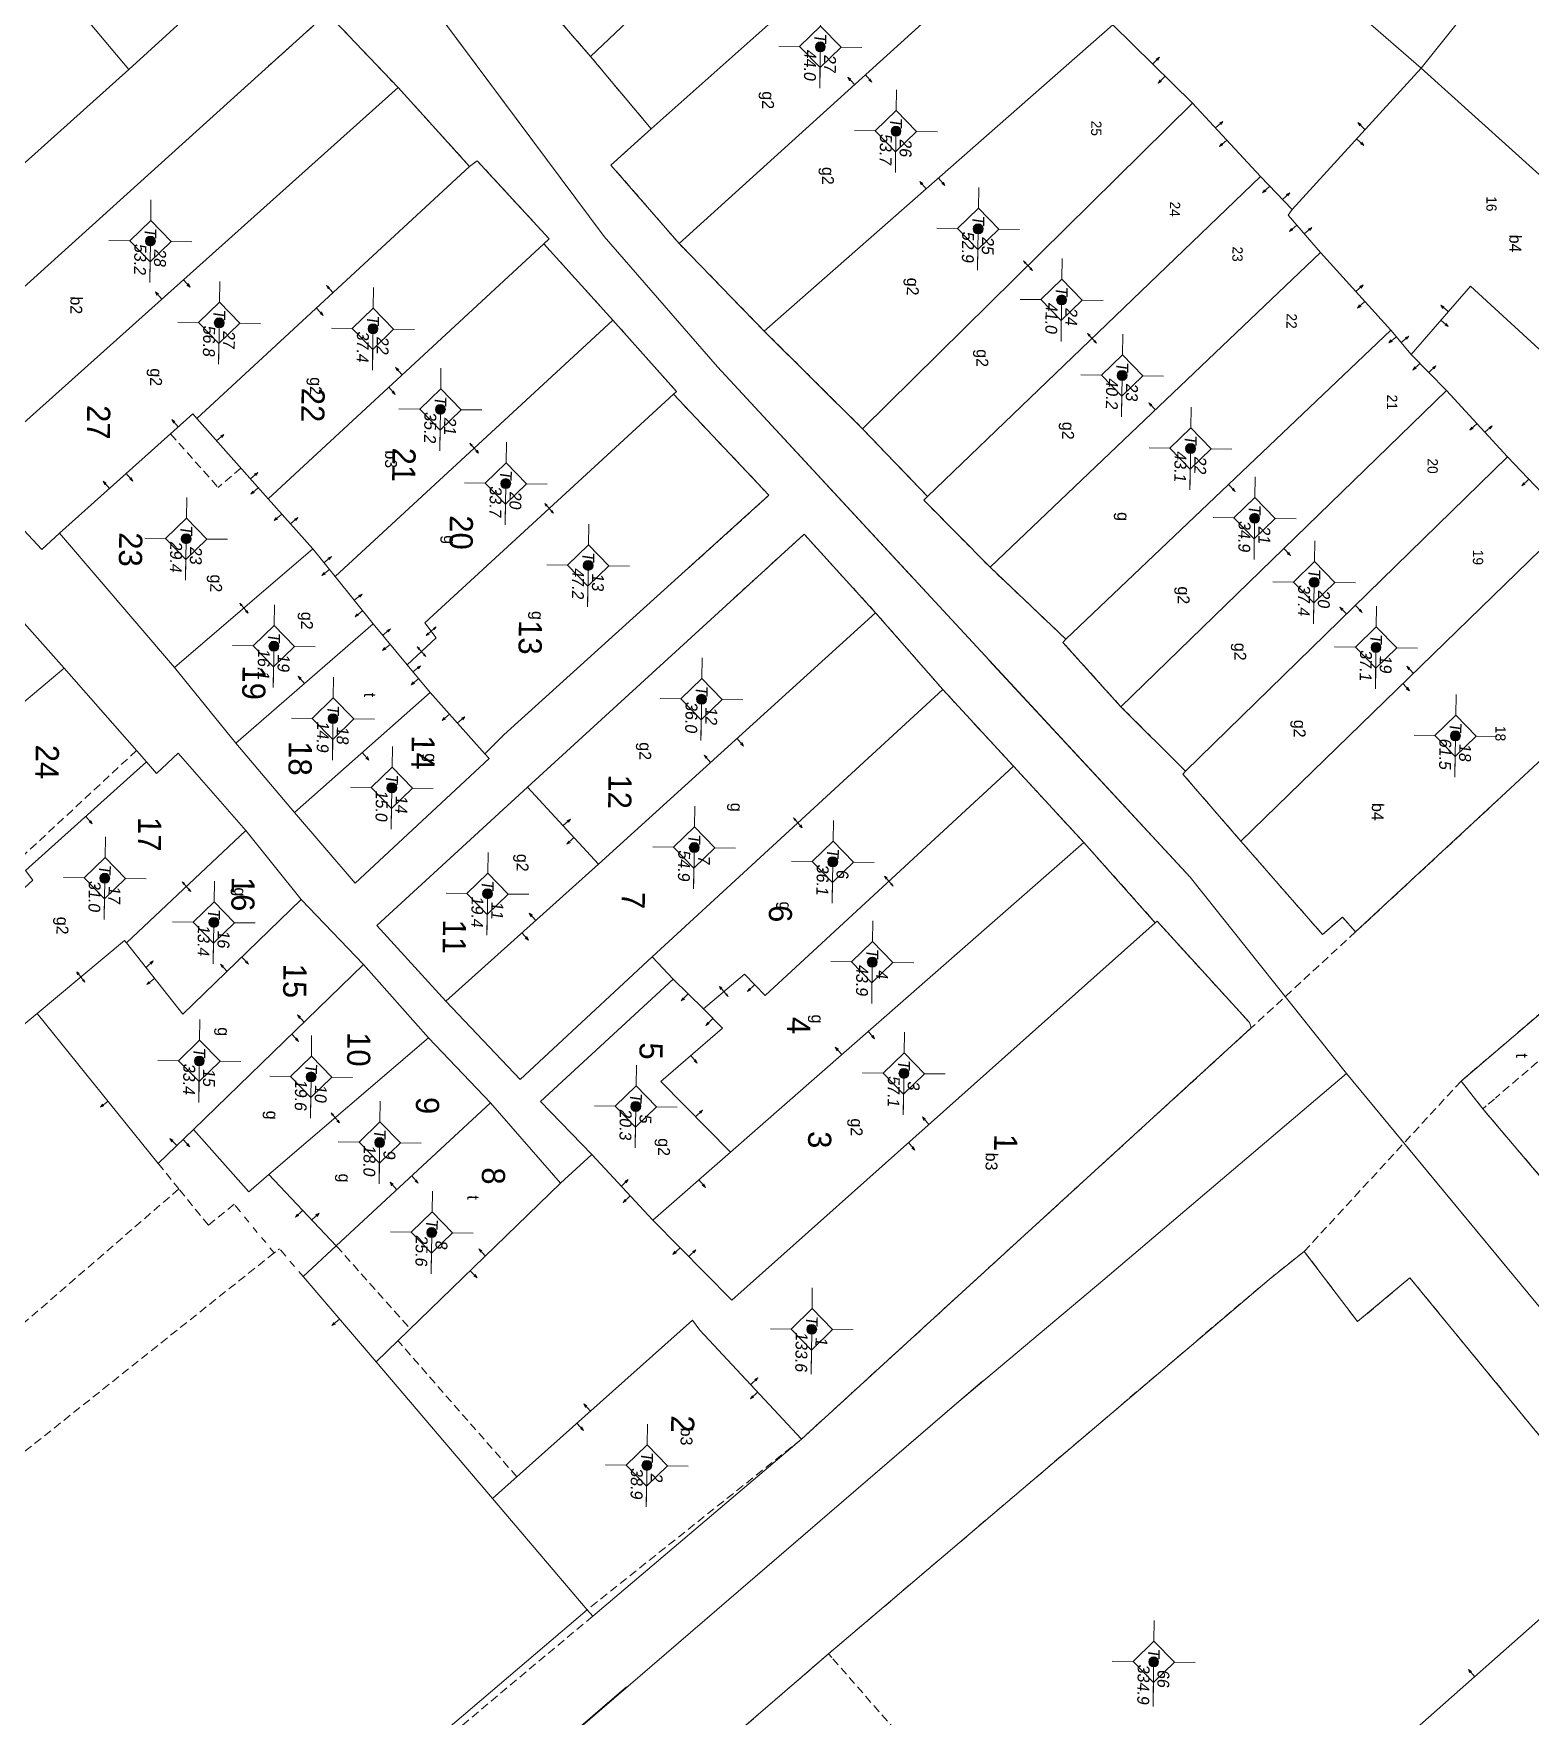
# Model space of a CAD drawing. Extents: x 601689 to 602595, y 1189742 to 1190763.
# Drawn here: x 602420.6 to 602465.8, y 1190238.5 to 1190289.4 of the extents above; entities that cross this region are included whole.
import ezdxf
from ezdxf.enums import TextEntityAlignment as Align

# ---------------------------------------------------------------- set-up
doc = ezdxf.new("R2010")
doc.units = 0
doc.header["$MEASUREMENT"] = 0
doc.linetypes.add('HIDDEN', pattern=[0.375, 0.25, -0.125])
for name, color, linetype in [('10', 250, 'Continuous'), ('11', 7, 'Continuous'), ('13', 7, 'Continuous'), ('14', 7, 'Continuous'), ('15', 7, 'Continuous'), ('16', 7, 'Continuous'), ('22', 7, 'Continuous'), ('53', 7, 'Continuous'), ('57', 7, 'Continuous')]:
    doc.layers.add(name, color=color, linetype=linetype)
doc.styles.add('TXT', font='vnshx.shx')

# ---------------------------------------------------------------- blocks, each defined once
blk = doc.blocks.new('NH3R')
at = {"layer": '16', "color": 7, "linetype": 'Continuous', "lineweight": 0}
for p, q in [((0, 0), (0.297, -0.005)), ((0.297, -0.005), (0.186, 0.031)), ((0.297, -0.005), (0.189, -0.033))]:
    blk.add_line(p, q, dxfattribs=at)
blk = doc.blocks.new('NH3')
at = {"layer": '16', "color": 7, "linetype": 'Continuous', "lineweight": 0}
for p, q in [((-0.199, -0.002), (-0.113, 0.021)), ((0.197, -0.012), (0.107, 0.015)), ((-0.199, -0.002), (0.197, -0.012)), ((-0.199, -0.002), (-0.116, -0.035)), ((0.197, -0.012), (0.104, -0.027))]:
    blk.add_line(p, q, dxfattribs=at)
blk = doc.blocks.new('*M26262626')
at = {"layer": '13', "color": 3, "linetype": 'Continuous', "lineweight": 0}
blk.add_line((602567.262, 1190128.513), (602568.282, 1190128.513), dxfattribs=at)
at = {"layer": '13', "color": 3, "linetype": 'Continuous', "lineweight": 0, "style": 'TXT', "oblique": 7.6055}
for s, p in [('18', (602567.412, 1190128.813)), ('61.5', (602567.262, 1190128.213))]:
    blk.add_text(s, height=0.36, dxfattribs=at).set_placement(p, align=Align.MIDDLE_LEFT)
blk.add_text('T', height=0.36, dxfattribs=at).set_placement((602567.065, 1190128.513), align=Align.MIDDLE_RIGHT)
blk = doc.blocks.new('*M28282828')
at = {"layer": '13', "color": 3, "linetype": 'Continuous', "lineweight": 0}
blk.add_line((602564.628, 1190126.076), (602565.648, 1190126.076), dxfattribs=at)
at = {"layer": '13', "color": 3, "linetype": 'Continuous', "lineweight": 0, "style": 'TXT', "oblique": 7.6055}
for s, p in [('19', (602564.778, 1190126.376)), ('37.1', (602564.628, 1190125.776))]:
    blk.add_text(s, height=0.36, dxfattribs=at).set_placement(p, align=Align.MIDDLE_LEFT)
blk.add_text('T', height=0.36, dxfattribs=at).set_placement((602564.431, 1190126.076), align=Align.MIDDLE_RIGHT)
blk = doc.blocks.new('*M30303030')
at = {"layer": '13', "color": 3, "linetype": 'Continuous', "lineweight": 0}
blk.add_line((602562.687, 1190124.18), (602563.707, 1190124.18), dxfattribs=at)
at = {"layer": '13', "color": 3, "linetype": 'Continuous', "lineweight": 0, "style": 'TXT', "oblique": 7.6055}
for s, p in [('20', (602562.837, 1190124.48)), ('37.4', (602562.687, 1190123.88))]:
    blk.add_text(s, height=0.36, dxfattribs=at).set_placement(p, align=Align.MIDDLE_LEFT)
blk.add_text('T', height=0.36, dxfattribs=at).set_placement((602562.49, 1190124.18), align=Align.MIDDLE_RIGHT)
blk = doc.blocks.new('*M32323232')
at = {"layer": '13', "color": 3, "linetype": 'Continuous', "lineweight": 0}
blk.add_line((602560.78, 1190122.353), (602561.8, 1190122.353), dxfattribs=at)
at = {"layer": '13', "color": 3, "linetype": 'Continuous', "lineweight": 0, "style": 'TXT', "oblique": 7.6055}
blk.add_text('T', height=0.36, dxfattribs=at).set_placement((602560.583, 1190122.353), align=Align.MIDDLE_RIGHT)
for s, p in [('21', (602560.93, 1190122.653)), ('34.9', (602560.78, 1190122.053))]:
    blk.add_text(s, height=0.36, dxfattribs=at).set_placement(p, align=Align.MIDDLE_LEFT)
blk = doc.blocks.new('*M34343434')
at = {"layer": '13', "color": 3, "linetype": 'Continuous', "lineweight": 0}
blk.add_line((602558.701, 1190120.387), (602559.721, 1190120.387), dxfattribs=at)
at = {"layer": '13', "color": 3, "linetype": 'Continuous', "lineweight": 0, "style": 'TXT', "oblique": 7.6055}
for s, p in [('22', (602558.851, 1190120.687)), ('43.1', (602558.701, 1190120.087))]:
    blk.add_text(s, height=0.36, dxfattribs=at).set_placement(p, align=Align.MIDDLE_LEFT)
blk.add_text('T', height=0.36, dxfattribs=at).set_placement((602558.504, 1190120.387), align=Align.MIDDLE_RIGHT)
blk = doc.blocks.new('*M37373737')
at = {"layer": '13', "color": 3, "linetype": 'Continuous', "lineweight": 0}
blk.add_line((602556.526, 1190118.29), (602557.546, 1190118.29), dxfattribs=at)
at = {"layer": '13', "color": 3, "linetype": 'Continuous', "lineweight": 0, "style": 'TXT', "oblique": 7.6055}
blk.add_text('T', height=0.36, dxfattribs=at).set_placement((602556.329, 1190118.29), align=Align.MIDDLE_RIGHT)
for s, p in [('23', (602556.676, 1190118.59)), ('40.2', (602556.526, 1190117.99))]:
    blk.add_text(s, height=0.36, dxfattribs=at).set_placement(p, align=Align.MIDDLE_LEFT)
blk = doc.blocks.new('*M39393939')
at = {"layer": '13', "color": 3, "linetype": 'Continuous', "lineweight": 0}
blk.add_line((602554.272, 1190116.428), (602555.292, 1190116.428), dxfattribs=at)
at = {"layer": '13', "color": 3, "linetype": 'Continuous', "lineweight": 0, "style": 'TXT', "oblique": 7.6055}
for s, p in [('24', (602554.422, 1190116.728)), ('41.0', (602554.272, 1190116.128))]:
    blk.add_text(s, height=0.36, dxfattribs=at).set_placement(p, align=Align.MIDDLE_LEFT)
blk.add_text('T', height=0.36, dxfattribs=at).set_placement((602554.075, 1190116.428), align=Align.MIDDLE_RIGHT)
blk = doc.blocks.new('*M41414141')
at = {"layer": '13', "color": 3, "linetype": 'Continuous', "lineweight": 0}
blk.add_line((602552.163, 1190113.876), (602553.183, 1190113.876), dxfattribs=at)
at = {"layer": '13', "color": 3, "linetype": 'Continuous', "lineweight": 0, "style": 'TXT', "oblique": 7.6055}
for s, p in [('25', (602552.313, 1190114.176)), ('52.9', (602552.163, 1190113.576))]:
    blk.add_text(s, height=0.36, dxfattribs=at).set_placement(p, align=Align.MIDDLE_LEFT)
blk.add_text('T', height=0.36, dxfattribs=at).set_placement((602551.966, 1190113.876), align=Align.MIDDLE_RIGHT)
blk = doc.blocks.new('*M42424242')
at = {"layer": '13', "color": 3, "linetype": 'Continuous', "lineweight": 0}
blk.add_line((602549.249, 1190111.35), (602550.269, 1190111.35), dxfattribs=at)
at = {"layer": '13', "color": 3, "linetype": 'Continuous', "lineweight": 0, "style": 'TXT', "oblique": 7.6055}
for s, p in [('26', (602549.399, 1190111.65)), ('53.7', (602549.249, 1190111.05))]:
    blk.add_text(s, height=0.36, dxfattribs=at).set_placement(p, align=Align.MIDDLE_LEFT)
blk.add_text('T', height=0.36, dxfattribs=at).set_placement((602549.052, 1190111.35), align=Align.MIDDLE_RIGHT)
blk = doc.blocks.new('*M45454545')
at = {"layer": '13', "color": 3, "linetype": 'Continuous', "lineweight": 0}
blk.add_line((602546.736, 1190109.028), (602547.756, 1190109.028), dxfattribs=at)
at = {"layer": '13', "color": 3, "linetype": 'Continuous', "lineweight": 0, "style": 'TXT', "oblique": 7.6055}
blk.add_text('T', height=0.36, dxfattribs=at).set_placement((602546.539, 1190109.028), align=Align.MIDDLE_RIGHT)
for s, p in [('27', (602546.886, 1190109.328)), ('44.0', (602546.736, 1190108.728))]:
    blk.add_text(s, height=0.36, dxfattribs=at).set_placement(p, align=Align.MIDDLE_LEFT)
blk = doc.blocks.new('CENTRD')
at = {"layer": '11', "linetype": 'Continuous', "lineweight": 0}
h = blk.add_hatch(color=2, dxfattribs=at)
edge = h.paths.add_edge_path()
edge.add_arc((0, 0), 0.15, 0, 360)
at = {"layer": '11', "color": 2, "linetype": 'Continuous', "lineweight": 0}
for p, q in [((0, 1.25), (0, 0.625)), ((0, 0.625), (-0.625, 0)), ((0.625, 0), (0, 0.625)), ((-0.625, 0), (-1.25, 0)), ((-0.625, 0), (0, -0.625)), ((0, -0.625), (0.625, 0)), ((1.25, 0), (0.625, 0)), ((0, -0.625), (0, -1.25))]:
    blk.add_line(p, q, dxfattribs=at)
blk.add_circle((0, 0), 0.15, dxfattribs=at)
blk = doc.blocks.new('*M2041204120412041')
at = {"layer": '13', "color": 3, "linetype": 'Continuous', "lineweight": 0}
blk.add_line((602595.358, 1190119.806), (602596.633, 1190119.806), dxfattribs=at)
at = {"layer": '13', "color": 3, "linetype": 'Continuous', "lineweight": 0, "style": 'TXT', "oblique": 7.6055}
blk.add_text('T', height=0.36, dxfattribs=at).set_placement((602595.161, 1190119.806), align=Align.MIDDLE_RIGHT)
for s, p in [('66', (602595.508, 1190120.106)), ('334.9', (602595.358, 1190119.506))]:
    blk.add_text(s, height=0.36, dxfattribs=at).set_placement(p, align=Align.MIDDLE_LEFT)
blk = doc.blocks.new('*M3278327832783278')
at = {"layer": '13', "color": 3, "linetype": 'Continuous', "lineweight": 0}
blk.add_line((602577.697, 1190112.003), (602578.717, 1190112.003), dxfattribs=at)
at = {"layer": '13', "color": 3, "linetype": 'Continuous', "lineweight": 0, "style": 'TXT', "oblique": 7.6055}
for s, p in [('3', (602577.847, 1190112.303)), ('57.1', (602577.697, 1190111.703))]:
    blk.add_text(s, height=0.36, dxfattribs=at).set_placement(p, align=Align.MIDDLE_LEFT)
blk.add_text('T', height=0.36, dxfattribs=at).set_placement((602577.5, 1190112.003), align=Align.MIDDLE_RIGHT)
blk = doc.blocks.new('*M3279327932793279')
at = {"layer": '13', "color": 3, "linetype": 'Continuous', "lineweight": 0}
blk.add_line((602574.352, 1190111), (602575.372, 1190111), dxfattribs=at)
at = {"layer": '13', "color": 3, "linetype": 'Continuous', "lineweight": 0, "style": 'TXT', "oblique": 7.6055}
blk.add_text('T', height=0.36, dxfattribs=at).set_placement((602574.155, 1190111), align=Align.MIDDLE_RIGHT)
for s, p in [('4', (602574.502, 1190111.3)), ('43.9', (602574.352, 1190110.7))]:
    blk.add_text(s, height=0.36, dxfattribs=at).set_placement(p, align=Align.MIDDLE_LEFT)
blk = doc.blocks.new('*M3280328032803280')
at = {"layer": '13', "color": 3, "linetype": 'Continuous', "lineweight": 0}
blk.add_line((602571.339, 1190109.762), (602572.359, 1190109.762), dxfattribs=at)
at = {"layer": '13', "color": 3, "linetype": 'Continuous', "lineweight": 0, "style": 'TXT', "oblique": 7.6055}
for s, p in [('6', (602571.489, 1190110.062)), ('36.1', (602571.339, 1190109.462))]:
    blk.add_text(s, height=0.36, dxfattribs=at).set_placement(p, align=Align.MIDDLE_LEFT)
blk.add_text('T', height=0.36, dxfattribs=at).set_placement((602571.142, 1190109.762), align=Align.MIDDLE_RIGHT)
blk = doc.blocks.new('*M3281328132813281')
at = {"layer": '13', "color": 3, "linetype": 'Continuous', "lineweight": 0}
blk.add_line((602585.466, 1190109.331), (602586.741, 1190109.331), dxfattribs=at)
at = {"layer": '13', "color": 3, "linetype": 'Continuous', "lineweight": 0, "style": 'TXT', "oblique": 7.6055}
for s, p in [('1', (602585.616, 1190109.631)), ('133.6', (602585.466, 1190109.031))]:
    blk.add_text(s, height=0.36, dxfattribs=at).set_placement(p, align=Align.MIDDLE_LEFT)
blk.add_text('T', height=0.36, dxfattribs=at).set_placement((602585.269, 1190109.331), align=Align.MIDDLE_RIGHT)
blk = doc.blocks.new('*M3282328232823282')
at = {"layer": '13', "color": 3, "linetype": 'Continuous', "lineweight": 0}
blk.add_line((602566.488, 1190105.728), (602567.508, 1190105.728), dxfattribs=at)
at = {"layer": '13', "color": 3, "linetype": 'Continuous', "lineweight": 0, "style": 'TXT', "oblique": 7.6055}
for s, p in [('12', (602566.638, 1190106.028)), ('36.0', (602566.488, 1190105.428))]:
    blk.add_text(s, height=0.36, dxfattribs=at).set_placement(p, align=Align.MIDDLE_LEFT)
blk.add_text('T', height=0.36, dxfattribs=at).set_placement((602566.291, 1190105.728), align=Align.MIDDLE_RIGHT)
blk = doc.blocks.new('*M3283328332833283')
at = {"layer": '13', "color": 3, "linetype": 'Continuous', "lineweight": 0}
blk.add_line((602570.968, 1190105.572), (602571.988, 1190105.572), dxfattribs=at)
at = {"layer": '13', "color": 3, "linetype": 'Continuous', "lineweight": 0, "style": 'TXT', "oblique": 7.6055}
blk.add_text('T', height=0.36, dxfattribs=at).set_placement((602570.771, 1190105.572), align=Align.MIDDLE_RIGHT)
for s, p in [('7', (602571.118, 1190105.872)), ('54.9', (602570.968, 1190105.272))]:
    blk.add_text(s, height=0.36, dxfattribs=at).set_placement(p, align=Align.MIDDLE_LEFT)
blk = doc.blocks.new('*M3284328432843284')
at = {"layer": '13', "color": 3, "linetype": 'Continuous', "lineweight": 0}
blk.add_line((602589.647, 1190104.413), (602590.667, 1190104.413), dxfattribs=at)
at = {"layer": '13', "color": 3, "linetype": 'Continuous', "lineweight": 0, "style": 'TXT', "oblique": 7.6055}
blk.add_text('T', height=0.36, dxfattribs=at).set_placement((602589.45, 1190104.413), align=Align.MIDDLE_RIGHT)
for s, p in [('2', (602589.797, 1190104.713)), ('38.9', (602589.647, 1190104.113))]:
    blk.add_text(s, height=0.36, dxfattribs=at).set_placement(p, align=Align.MIDDLE_LEFT)
blk = doc.blocks.new('*M3285328532853285')
at = {"layer": '13', "color": 3, "linetype": 'Continuous', "lineweight": 0}
blk.add_line((602578.813, 1190103.919), (602579.833, 1190103.919), dxfattribs=at)
at = {"layer": '13', "color": 3, "linetype": 'Continuous', "lineweight": 0, "style": 'TXT', "oblique": 7.6055}
blk.add_text('T', height=0.36, dxfattribs=at).set_placement((602578.616, 1190103.919), align=Align.MIDDLE_RIGHT)
for s, p in [('5', (602578.963, 1190104.219)), ('20.3', (602578.813, 1190103.619))]:
    blk.add_text(s, height=0.36, dxfattribs=at).set_placement(p, align=Align.MIDDLE_LEFT)
blk = doc.blocks.new('*M3286328632863286')
at = {"layer": '13', "color": 3, "linetype": 'Continuous', "lineweight": 0}
blk.add_line((602562.496, 1190102.246), (602563.516, 1190102.246), dxfattribs=at)
at = {"layer": '13', "color": 3, "linetype": 'Continuous', "lineweight": 0, "style": 'TXT', "oblique": 7.6055}
for s, p in [('13', (602562.646, 1190102.546)), ('47.2', (602562.496, 1190101.946))]:
    blk.add_text(s, height=0.36, dxfattribs=at).set_placement(p, align=Align.MIDDLE_LEFT)
blk.add_text('T', height=0.36, dxfattribs=at).set_placement((602562.299, 1190102.246), align=Align.MIDDLE_RIGHT)
blk = doc.blocks.new('*M3287328732873287')
at = {"layer": '13', "color": 3, "linetype": 'Continuous', "lineweight": 0}
blk.add_line((602560.061, 1190099.719), (602561.081, 1190099.719), dxfattribs=at)
at = {"layer": '13', "color": 3, "linetype": 'Continuous', "lineweight": 0, "style": 'TXT', "oblique": 7.6055}
for s, p in [('20', (602560.211, 1190100.019)), ('33.7', (602560.061, 1190099.419))]:
    blk.add_text(s, height=0.36, dxfattribs=at).set_placement(p, align=Align.MIDDLE_LEFT)
blk.add_text('T', height=0.36, dxfattribs=at).set_placement((602559.864, 1190099.719), align=Align.MIDDLE_RIGHT)
blk = doc.blocks.new('*M3288328832883288')
at = {"layer": '13', "color": 3, "linetype": 'Continuous', "lineweight": 0}
blk.add_line((602572.454, 1190099.349), (602573.474, 1190099.349), dxfattribs=at)
at = {"layer": '13', "color": 3, "linetype": 'Continuous', "lineweight": 0, "style": 'TXT', "oblique": 7.6055}
blk.add_text('T', height=0.36, dxfattribs=at).set_placement((602572.257, 1190099.349), align=Align.MIDDLE_RIGHT)
for s, p in [('11', (602572.604, 1190099.649)), ('19.4', (602572.454, 1190099.049))]:
    blk.add_text(s, height=0.36, dxfattribs=at).set_placement(p, align=Align.MIDDLE_LEFT)
blk = doc.blocks.new('*M3289328932893289')
at = {"layer": '13', "color": 3, "linetype": 'Continuous', "lineweight": 0}
blk.add_line((602582.71, 1190097.812), (602583.73, 1190097.812), dxfattribs=at)
at = {"layer": '13', "color": 3, "linetype": 'Continuous', "lineweight": 0, "style": 'TXT', "oblique": 7.6055}
blk.add_text('T', height=0.36, dxfattribs=at).set_placement((602582.513, 1190097.812), align=Align.MIDDLE_RIGHT)
for s, p in [('8', (602582.86, 1190098.112)), ('25.6', (602582.71, 1190097.512))]:
    blk.add_text(s, height=0.36, dxfattribs=at).set_placement(p, align=Align.MIDDLE_LEFT)
blk = doc.blocks.new('*M3290329032903290')
at = {"layer": '13', "color": 3, "linetype": 'Continuous', "lineweight": 0}
blk.add_line((602557.849, 1190097.712), (602558.869, 1190097.712), dxfattribs=at)
at = {"layer": '13', "color": 3, "linetype": 'Continuous', "lineweight": 0, "style": 'TXT', "oblique": 7.6055}
for s, p in [('21', (602557.999, 1190098.012)), ('35.2', (602557.849, 1190097.412))]:
    blk.add_text(s, height=0.36, dxfattribs=at).set_placement(p, align=Align.MIDDLE_LEFT)
blk.add_text('T', height=0.36, dxfattribs=at).set_placement((602557.652, 1190097.712), align=Align.MIDDLE_RIGHT)
blk = doc.blocks.new('*M3291329132913291')
at = {"layer": '13', "color": 3, "linetype": 'Continuous', "lineweight": 0}
blk.add_line((602569.296, 1190096.411), (602570.316, 1190096.411), dxfattribs=at)
at = {"layer": '13', "color": 3, "linetype": 'Continuous', "lineweight": 0, "style": 'TXT', "oblique": 7.6055}
blk.add_text('T', height=0.36, dxfattribs=at).set_placement((602569.099, 1190096.411), align=Align.MIDDLE_RIGHT)
for s, p in [('14', (602569.446, 1190096.711)), ('15.0', (602569.296, 1190096.111))]:
    blk.add_text(s, height=0.36, dxfattribs=at).set_placement(p, align=Align.MIDDLE_LEFT)
blk = doc.blocks.new('*M3292329232923292')
at = {"layer": '13', "color": 3, "linetype": 'Continuous', "lineweight": 0}
blk.add_line((602580.015, 1190096.2), (602581.035, 1190096.2), dxfattribs=at)
at = {"layer": '13', "color": 3, "linetype": 'Continuous', "lineweight": 0, "style": 'TXT', "oblique": 7.6055}
for s, p in [('9', (602580.165, 1190096.5)), ('18.0', (602580.015, 1190095.9))]:
    blk.add_text(s, height=0.36, dxfattribs=at).set_placement(p, align=Align.MIDDLE_LEFT)
blk.add_text('T', height=0.36, dxfattribs=at).set_placement((602579.818, 1190096.2), align=Align.MIDDLE_RIGHT)
blk = doc.blocks.new('*M3293329332933293')
at = {"layer": '13', "color": 3, "linetype": 'Continuous', "lineweight": 0}
blk.add_line((602555.444, 1190095.64), (602556.464, 1190095.64), dxfattribs=at)
at = {"layer": '13', "color": 3, "linetype": 'Continuous', "lineweight": 0, "style": 'TXT', "oblique": 7.6055}
for s, p in [('22', (602555.594, 1190095.94)), ('37.4', (602555.444, 1190095.34))]:
    blk.add_text(s, height=0.36, dxfattribs=at).set_placement(p, align=Align.MIDDLE_LEFT)
blk.add_text('T', height=0.36, dxfattribs=at).set_placement((602555.247, 1190095.64), align=Align.MIDDLE_RIGHT)
blk = doc.blocks.new('*M3294329432943294')
at = {"layer": '13', "color": 3, "linetype": 'Continuous', "lineweight": 0}
blk.add_line((602567.235, 1190094.605), (602568.255, 1190094.605), dxfattribs=at)
at = {"layer": '13', "color": 3, "linetype": 'Continuous', "lineweight": 0, "style": 'TXT', "oblique": 7.6055}
for s, p in [('18', (602567.385, 1190094.905)), ('14.9', (602567.235, 1190094.305))]:
    blk.add_text(s, height=0.36, dxfattribs=at).set_placement(p, align=Align.MIDDLE_LEFT)
blk.add_text('T', height=0.36, dxfattribs=at).set_placement((602567.038, 1190094.605), align=Align.MIDDLE_RIGHT)
blk = doc.blocks.new('*M3295329532953295')
at = {"layer": '13', "color": 3, "linetype": 'Continuous', "lineweight": 0}
blk.add_line((602578.064, 1190094.099), (602579.084, 1190094.099), dxfattribs=at)
at = {"layer": '13', "color": 3, "linetype": 'Continuous', "lineweight": 0, "style": 'TXT', "oblique": 7.6055}
for s, p in [('10', (602578.214, 1190094.399)), ('19.6', (602578.064, 1190093.799))]:
    blk.add_text(s, height=0.36, dxfattribs=at).set_placement(p, align=Align.MIDDLE_LEFT)
blk.add_text('T', height=0.36, dxfattribs=at).set_placement((602577.867, 1190094.099), align=Align.MIDDLE_RIGHT)
blk = doc.blocks.new('*M3296329632963296')
at = {"layer": '13', "color": 3, "linetype": 'Continuous', "lineweight": 0}
blk.add_line((602565.074, 1190092.788), (602566.094, 1190092.788), dxfattribs=at)
at = {"layer": '13', "color": 3, "linetype": 'Continuous', "lineweight": 0, "style": 'TXT', "oblique": 7.6055}
blk.add_text('T', height=0.36, dxfattribs=at).set_placement((602564.877, 1190092.788), align=Align.MIDDLE_RIGHT)
for s, p in [('19', (602565.224, 1190093.088)), ('16.1', (602565.074, 1190092.488))]:
    blk.add_text(s, height=0.36, dxfattribs=at).set_placement(p, align=Align.MIDDLE_LEFT)
blk = doc.blocks.new('*M3297329732973297')
at = {"layer": '13', "color": 3, "linetype": 'Continuous', "lineweight": 0}
blk.add_line((602573.44, 1190091.095), (602574.46, 1190091.095), dxfattribs=at)
at = {"layer": '13', "color": 3, "linetype": 'Continuous', "lineweight": 0, "style": 'TXT', "oblique": 7.6055}
for s, p in [('16', (602573.59, 1190091.395)), ('13.4', (602573.44, 1190090.795))]:
    blk.add_text(s, height=0.36, dxfattribs=at).set_placement(p, align=Align.MIDDLE_LEFT)
blk.add_text('T', height=0.36, dxfattribs=at).set_placement((602573.243, 1190091.095), align=Align.MIDDLE_RIGHT)
blk = doc.blocks.new('*M3298329832983298')
at = {"layer": '13', "color": 3, "linetype": 'Continuous', "lineweight": 0}
blk.add_line((602555.333, 1190090.995), (602556.353, 1190090.995), dxfattribs=at)
at = {"layer": '13', "color": 3, "linetype": 'Continuous', "lineweight": 0, "style": 'TXT', "oblique": 7.6055}
for s, p in [('27', (602555.483, 1190091.295)), ('56.8', (602555.333, 1190090.695))]:
    blk.add_text(s, height=0.36, dxfattribs=at).set_placement(p, align=Align.MIDDLE_LEFT)
blk.add_text('T', height=0.36, dxfattribs=at).set_placement((602555.136, 1190090.995), align=Align.MIDDLE_RIGHT)
blk = doc.blocks.new('*M3299329932993299')
at = {"layer": '13', "color": 3, "linetype": 'Continuous', "lineweight": 0}
blk.add_line((602577.631, 1190090.717), (602578.651, 1190090.717), dxfattribs=at)
at = {"layer": '13', "color": 3, "linetype": 'Continuous', "lineweight": 0, "style": 'TXT', "oblique": 7.6055}
blk.add_text('T', height=0.36, dxfattribs=at).set_placement((602577.434, 1190090.717), align=Align.MIDDLE_RIGHT)
for s, p in [('15', (602577.781, 1190091.017)), ('33.4', (602577.631, 1190090.417))]:
    blk.add_text(s, height=0.36, dxfattribs=at).set_placement(p, align=Align.MIDDLE_LEFT)
blk = doc.blocks.new('*M3300330033003300')
at = {"layer": '13', "color": 3, "linetype": 'Continuous', "lineweight": 0}
blk.add_line((602561.866, 1190090.091), (602562.886, 1190090.091), dxfattribs=at)
at = {"layer": '13', "color": 3, "linetype": 'Continuous', "lineweight": 0, "style": 'TXT', "oblique": 7.6055}
for s, p in [('23', (602562.016, 1190090.391)), ('29.4', (602561.866, 1190089.791))]:
    blk.add_text(s, height=0.36, dxfattribs=at).set_placement(p, align=Align.MIDDLE_LEFT)
blk.add_text('T', height=0.36, dxfattribs=at).set_placement((602561.669, 1190090.091), align=Align.MIDDLE_RIGHT)
blk = doc.blocks.new('*M3302330233023302')
at = {"layer": '13', "color": 3, "linetype": 'Continuous', "lineweight": 0}
blk.add_line((602552.894, 1190088.879), (602553.914, 1190088.879), dxfattribs=at)
at = {"layer": '13', "color": 3, "linetype": 'Continuous', "lineweight": 0, "style": 'TXT', "oblique": 7.6055}
for s, p in [('28', (602553.044, 1190089.179)), ('53.2', (602552.894, 1190088.579))]:
    blk.add_text(s, height=0.36, dxfattribs=at).set_placement(p, align=Align.MIDDLE_LEFT)
blk.add_text('T', height=0.36, dxfattribs=at).set_placement((602552.697, 1190088.879), align=Align.MIDDLE_RIGHT)
blk = doc.blocks.new('*M3303330333033303')
at = {"layer": '13', "color": 3, "linetype": 'Continuous', "lineweight": 0}
blk.add_line((602572.153, 1190087.78), (602573.173, 1190087.78), dxfattribs=at)
at = {"layer": '13', "color": 3, "linetype": 'Continuous', "lineweight": 0, "style": 'TXT', "oblique": 7.6055}
blk.add_text('T', height=0.36, dxfattribs=at).set_placement((602571.956, 1190087.78), align=Align.MIDDLE_RIGHT)
for s, p in [('17', (602572.303, 1190088.08)), ('31.0', (602572.153, 1190087.48))]:
    blk.add_text(s, height=0.36, dxfattribs=at).set_placement(p, align=Align.MIDDLE_LEFT)

msp = doc.modelspace()

# ---------------------------------------------------------------- linework, layer by layer
at = {"layer": '10', "color": 7, "linetype": 'Continuous', "lineweight": 0}
for p, q in [((602449.822, 1190299.402), (602462.53, 1190288.317)), ((602437.444, 1190288.671), (602446.512, 1190297.266)), ((602439.274, 1190286.485), (602448.68, 1190294.857)), ((602450.709, 1190292.609), (602440.117, 1190283.024)), ((602420.93, 1190291.337), (602423.498, 1190288.272)), ((602462.53, 1190288.317), (602464.81, 1190291.175)), ((602437.444, 1190288.671), (602435.485, 1190290.928)), ((602453.218, 1190289.624), (602442.691, 1190280.378)), ((602455.626, 1190287.261), (602453.218, 1190289.624)), ((602439.274, 1190286.485), (602437.444, 1190288.671)), ((602458.632, 1190284.05), (602462.53, 1190288.317)), ((602462.53, 1190288.317), (602475.56, 1190276.568)), ((602431.631, 1190287.731), (602418.672, 1190276.128)), ((602433.788, 1190285.351), (602431.631, 1190287.731)), ((602445.66, 1190277.428), (602455.626, 1190287.261)), ((602457.685, 1190285.043), (602455.626, 1190287.261)), ((602425.554, 1190277.734), (602433.788, 1190285.351)), ((602457.685, 1190285.043), (602447.623, 1190275.38)), ((602458.632, 1190284.05), (602457.685, 1190285.043)), ((602436.036, 1190283.01), (602427.701, 1190275.313)), ((602438.115, 1190280.711), (602436.036, 1190283.01)), ((602442.691, 1190280.378), (602440.117, 1190283.024)), ((602449.513, 1190273.244), (602459.494, 1190282.748)), ((602461.622, 1190280.408), (602459.494, 1190282.748)), ((602438.115, 1190280.711), (602429.729, 1190272.966)), ((602451.804, 1190271.073), (602461.622, 1190280.408)), ((602462.232, 1190279.67), (602461.622, 1190280.408)), ((602445.66, 1190277.428), (602442.691, 1190280.378)), ((602463.297, 1190278.586), (602462.232, 1190279.67)), ((602453.465, 1190269.03), (602463.297, 1190278.586)), ((602465.14, 1190276.58), (602463.297, 1190278.586)), ((602425.554, 1190277.734), (602427.701, 1190275.313)), ((602447.623, 1190275.38), (602445.66, 1190277.428)), ((602465.14, 1190276.58), (602455.419, 1190267.083)), ((602427.701, 1190275.313), (602429.05, 1190273.796)), ((602466.871, 1190274.486), (602457.09, 1190264.971)), ((602424.88, 1190270.212), (602421.406, 1190274.27)), ((602424.88, 1190270.212), (602429.05, 1190273.796)), ((602429.729, 1190272.966), (602429.05, 1190273.796)), ((602430.879, 1190271.54), (602429.729, 1190272.966)), ((602451.804, 1190271.073), (602449.513, 1190273.244)), ((602419.61, 1190272.374), (602421.54, 1190270.198)), ((602446.055, 1190271.871), (602437.679, 1190264.276)), ((602448.082, 1190269.554), (602446.055, 1190271.871)), ((602426.729, 1190267.927), (602430.879, 1190271.54)), ((602430.879, 1190271.54), (602431.902, 1190270.296)), ((602431.902, 1190270.296), (602432.6, 1190269.457)), ((602421.54, 1190270.198), (602424.031, 1190267.364)), ((602426.729, 1190267.927), (602424.88, 1190270.212)), ((602432.6, 1190269.457), (602428.5, 1190265.833)), ((602432.6, 1190269.457), (602434.246, 1190267.613)), ((602448.082, 1190269.554), (602439.301, 1190261.483)), ((602450.221, 1190267.234), (602448.082, 1190269.554)), ((602455.419, 1190267.083), (602453.465, 1190269.03)), ((602428.5, 1190265.833), (602426.729, 1190267.927)), ((602452.34, 1190264.935), (602450.221, 1190267.234)), ((602437.679, 1190264.276), (602435.541, 1190266.606)), ((602427.033, 1190265.292), (602423.427, 1190261.902)), ((602427.033, 1190265.292), (602428.704, 1190263.209)), ((602452.34, 1190264.935), (602441.671, 1190255.581)), ((602454.497, 1190262.506), (602452.34, 1190264.935)), ((602437.679, 1190264.276), (602433.073, 1190260.139)), ((602428.704, 1190263.209), (602430.588, 1190261.243)), ((602430.588, 1190261.243), (602425.449, 1190256.264)), ((602430.588, 1190261.243), (602432.548, 1190259.036)), ((602439.301, 1190261.483), (602439.942, 1190260.805)), ((602439.942, 1190260.805), (602440.859, 1190259.913)), ((602432.548, 1190259.036), (602427.73, 1190254.902)), ((602432.548, 1190259.036), (602434.421, 1190257.071)), ((602434.421, 1190257.071), (602429.761, 1190252.754)), ((602434.421, 1190257.071), (602436.537, 1190254.642)), ((602436.537, 1190254.642), (602437.479, 1190255.508)), ((602439.323, 1190253.523), (602437.479, 1190255.508)), ((602441.671, 1190255.581), (602439.323, 1190253.523)), ((602429.761, 1190252.754), (602427.73, 1190254.902)), ((602430.964, 1190249.247), (602436.537, 1190254.642)), ((602434.477, 1190245.119), (602430.964, 1190249.247)), ((602437.341, 1190241.76), (602434.477, 1190245.119))]:
    msp.add_line(p, q, dxfattribs=at)
for points in [[(602423.498, 1190288.272), (602427.66, 1190292.085), (602424.981, 1190295.052)], [(602431.631, 1190287.731), (602429.492, 1190289.98), (602416.662, 1190278.405), (602418.672, 1190276.128)], [(602423.498, 1190288.272), (602414.78, 1190280.461), (602412.733, 1190282.809)], [(602440.117, 1190283.024), (602438.059, 1190285.392), (602439.274, 1190286.485)], [(602436.036, 1190283.01), (602436.189, 1190283.168), (602434.021, 1190285.518), (602433.788, 1190285.351)], [(602459.494, 1190282.748), (602458.519, 1190283.882), (602458.632, 1190284.05)], [(602472.681, 1190273.787), (602464.021, 1190281.736), (602462.232, 1190279.67)], [(602439.945, 1190278.476), (602440.035, 1190278.555), (602438.115, 1190280.711)], [(602439.945, 1190278.476), (602432.44, 1190271.568), (602432.783, 1190271.114), (602431.902, 1190270.296)], [(602434.246, 1190267.613), (602434.823, 1190268.185), (602442.833, 1190275.417), (602439.945, 1190278.476)], [(602421.406, 1190274.27), (602425.426, 1190277.875), (602425.554, 1190277.734)], [(602466.871, 1190274.486), (602467.003, 1190274.625), (602465.14, 1190276.58)], [(602421.406, 1190274.27), (602420.869, 1190273.777), (602418.672, 1190276.128)], [(602447.623, 1190275.38), (602447.511, 1190275.272), (602449.513, 1190273.244)], [(602446.055, 1190271.871), (602443.897, 1190274.241), (602435.541, 1190266.606)], [(602453.465, 1190269.03), (602451.712, 1190270.974), (602451.804, 1190271.073)], [(602457.09, 1190264.971), (602459.552, 1190262.156), (602460.159, 1190262.678), (602460.553, 1190262.232), (602470.044, 1190271.033)], [(602421.54, 1190270.198), (602414.579, 1190264.343), (602414.677, 1190264.141)], [(602424.031, 1190267.364), (602420.376, 1190264.083), (602420.592, 1190263.79), (602419.154, 1190262.48), (602418.48, 1190260.74)], [(602424.031, 1190267.364), (602424.337, 1190267.019), (602424.985, 1190267.631), (602427.033, 1190265.292)], [(602434.246, 1190267.613), (602434.384, 1190267.471), (602430.331, 1190263.707), (602428.5, 1190265.833)], [(602450.221, 1190267.234), (602442.715, 1190260.307), (602442.095, 1190260.956), (602440.859, 1190259.913)], [(602457.09, 1190264.971), (602455.338, 1190266.994), (602455.419, 1190267.083)], [(602433.073, 1190260.139), (602430.984, 1190262.428), (602435.541, 1190266.606)], [(602428.704, 1190263.209), (602425.126, 1190259.748), (602423.427, 1190261.902)], [(602454.497, 1190262.506), (602441.71, 1190251.11), (602439.323, 1190253.523)], [(602443.812, 1190246.911), (602457.403, 1190259.335), (602457.345, 1190259.496), (602454.557, 1190262.555), (602454.497, 1190262.506)], [(602423.427, 1190261.902), (602423.368, 1190261.973), (602420.727, 1190259.769)], [(602439.301, 1190261.483), (602435.321, 1190257.778), (602433.073, 1190260.139)], [(602418.48, 1190260.74), (602419.948, 1190259.119), (602420.727, 1190259.769)], [(602437.479, 1190255.508), (602435.931, 1190257.11), (602439.942, 1190260.805)], [(602468.011, 1190252.62), (602464.4, 1190256.89), (602463.741, 1190257.728), (602467.384, 1190260.839)], [(602420.727, 1190259.769), (602424.385, 1190255.238), (602425.449, 1190256.264)], [(602440.859, 1190259.913), (602441.432, 1190259.324), (602439.569, 1190257.71), (602441.671, 1190255.581)], [(602427.73, 1190254.902), (602427.124, 1190254.38), (602425.449, 1190256.264)], [(602429.761, 1190252.754), (602428.759, 1190251.827), (602430.964, 1190249.247)], [(602449.675, 1190227.46), (602440.159, 1190236.57), (602444.633, 1190240.43), (602457.939, 1190251.738), (602459, 1190252.583), (602460.611, 1190250.461), (602462.19, 1190251.789), (602468.75, 1190243.799)], [(602443.812, 1190246.911), (602440.746, 1190250.203), (602440.521, 1190250.507), (602434.477, 1190245.119)], [(602443.812, 1190246.911), (602437.508, 1190241.567), (602437.341, 1190241.76)], [(602468.75, 1190243.799), (602459.548, 1190235.665), (602457.822, 1190234.449), (602453.249, 1190230.571), (602449.675, 1190227.46)], [(602413.698, 1190221.953), (602413.881, 1190222.11), (602414.038, 1190221.928), (602437.341, 1190241.76)]]:
    msp.add_lwpolyline(points, dxfattribs=at)
at = {"layer": '14', "color": 6, "linetype": 'HIDDEN', "lineweight": 0}
for p, q in [((602424.757, 1190277.274), (602426.195, 1190275.654)), ((602426.883, 1190276.235), (602426.195, 1190275.654)), ((602423.726, 1190267.708), (602420.15, 1190264.387)), ((602468.043, 1190260.01), (602464.774, 1190257.214)), ((602464.753, 1190257.184), (602464.551, 1190257.017)), ((602464.501, 1190256.978), (602464.4, 1190256.89)), ((602424.385, 1190255.238), (602425.005, 1190254.469)), ((602425.005, 1190254.469), (602419.783, 1190249.951)), ((602425.9, 1190253.377), (602425.005, 1190254.469)), ((602426.678, 1190254.007), (602425.9, 1190253.377)), ((602426.865, 1190253.774), (602426.678, 1190254.007)), ((602427.12, 1190253.47), (602426.993, 1190253.622)), ((602427.377, 1190253.157), (602427.249, 1190253.309)), ((602427.633, 1190252.853), (602427.505, 1190253.005)), ((602427.888, 1190252.54), (602415.897, 1190242.994)), ((602427.888, 1190252.54), (602427.76, 1190252.692)), ((602427.928, 1190252.57), (602427.888, 1190252.54)), ((602428.05, 1190252.658), (602428.009, 1190252.628)), ((602428.237, 1190252.435), (602428.05, 1190252.658)), ((602429.771, 1190252.744), (602431.997, 1190250.243)), ((602428.502, 1190252.131), (602428.364, 1190252.283)), ((602428.759, 1190251.827), (602428.631, 1190251.979)), ((602435.216, 1190245.779), (602431.622, 1190249.889)), ((602444.731, 1190240.318), (602444.633, 1190240.43))]:
    msp.add_line(p, q, dxfattribs=at)
msp.add_lwpolyline([(602453.249, 1190230.571), (602452.086, 1190231.907), (602444.731, 1190240.318)], dxfattribs=at)
at = {"layer": '15', "color": 7, "linetype": 'Continuous', "lineweight": 0}
for p in [(602459.552, 1190262.156), (602459.552, 1190262.156), (602460.553, 1190262.232), (602460.553, 1190262.232), (602460.553, 1190262.232)]:
    msp.add_line(p, (602460.159, 1190262.678), dxfattribs=at)
at = {"layer": '22', "color": 7, "linetype": 'HIDDEN', "lineweight": 0}
for p, q in [((602437.444, 1190288.671), (602435.485, 1190290.928)), ((602439.274, 1190286.485), (602437.444, 1190288.671)), ((602438.059, 1190285.392), (602439.274, 1190286.485)), ((602440.117, 1190283.024), (602438.059, 1190285.392)), ((602442.691, 1190280.378), (602440.117, 1190283.024)), ((602445.66, 1190277.428), (602442.691, 1190280.378)), ((602447.623, 1190275.38), (602445.66, 1190277.428)), ((602447.623, 1190275.38), (602447.511, 1190275.272)), ((602449.513, 1190273.244), (602447.511, 1190275.272)), ((602451.804, 1190271.073), (602449.513, 1190273.244)), ((602451.712, 1190270.974), (602451.804, 1190271.073)), ((602453.465, 1190269.03), (602451.712, 1190270.974)), ((602455.419, 1190267.083), (602453.465, 1190269.03)), ((602455.338, 1190266.994), (602455.419, 1190267.083)), ((602457.09, 1190264.971), (602455.338, 1190266.994)), ((602460.553, 1190262.232), (602464.979, 1190266.332)), ((602459.552, 1190262.156), (602457.09, 1190264.971)), ((602454.379, 1190262.647), (602453.256, 1190263.913)), ((602459.552, 1190262.156), (602458.074, 1190263.846)), ((602460.553, 1190262.232), (602462.234, 1190263.79)), ((602459.552, 1190262.156), (602460.159, 1190262.678)), ((602459.552, 1190262.156), (602460.159, 1190262.678)), ((602460.159, 1190262.678), (602460.553, 1190262.232)), ((602460.553, 1190262.232), (602460.159, 1190262.678)), ((602457.345, 1190259.496), (602454.557, 1190262.555)), ((602460.553, 1190262.232), (602457.403, 1190259.335)), ((602460.553, 1190262.232), (602457.403, 1190259.335)), ((602460.553, 1190262.232), (602457.403, 1190259.335)), ((602460.523, 1190262.272), (602460.553, 1190262.232)), ((602463.741, 1190257.728), (602467.384, 1190260.839)), ((602457.403, 1190259.335), (602443.812, 1190246.911)), ((602457.403, 1190259.335), (602452.055, 1190254.448)), ((602457.403, 1190259.335), (602457.345, 1190259.496)), ((602463.741, 1190257.728), (602464.874, 1190258.693)), ((602463.741, 1190257.728), (602459, 1190252.583)), ((602463.741, 1190257.728), (602459, 1190252.583)), ((602463.741, 1190257.728), (602459, 1190252.583)), ((602464.4, 1190256.89), (602463.741, 1190257.728)), ((602464.4, 1190256.89), (602463.741, 1190257.728)), ((602468.011, 1190252.62), (602464.4, 1190256.89)), ((602464.842, 1190256.363), (602464.4, 1190256.89)), ((602457.939, 1190251.738), (602459, 1190252.583)), ((602459, 1190252.583), (602460.611, 1190250.461)), ((602457.939, 1190251.738), (602444.633, 1190240.43)), ((602457.939, 1190251.738), (602456.127, 1190250.203)), ((602460.611, 1190250.461), (602462.19, 1190251.789)), ((602462.19, 1190251.789), (602464.737, 1190248.685)), ((602443.812, 1190246.911), (602437.341, 1190241.76)), ((602437.508, 1190241.567), (602417.68, 1190224.979)), ((602437.508, 1190241.567), (602437.341, 1190241.76)), ((602444.633, 1190240.43), (602440.159, 1190236.57))]:
    msp.add_line(p, q, dxfattribs=at)
for points in [[(602427.719, 1190288.384), (602429.492, 1190289.98), (602431.631, 1190287.731), (602433.788, 1190285.351), (602434.021, 1190285.518), (602436.189, 1190283.168), (602436.036, 1190283.01), (602438.115, 1190280.711), (602440.035, 1190278.555), (602439.945, 1190278.476), (602442.833, 1190275.417), (602440.382, 1190273.2)], [(602457.403, 1190259.335), (602457.345, 1190259.496), (602454.557, 1190262.555), (602454.497, 1190262.506), (602454.379, 1190262.647), (602452.34, 1190264.935), (602450.221, 1190267.234), (602448.082, 1190269.554), (602446.055, 1190271.871), (602443.897, 1190274.241), (602441.548, 1190272.104)], [(602454.557, 1190262.555), (602454.497, 1190262.506), (602454.379, 1190262.647)], [(602457.939, 1190251.738), (602459, 1190252.583), (602460.611, 1190250.461), (602462.19, 1190251.789), (602468.75, 1190243.799), (602469.802, 1190242.445)]]:
    msp.add_lwpolyline(points, dxfattribs=at)
at = {"layer": '57', "color": 172, "linetype": 'Continuous', "lineweight": 0}
for p, q in [((602460.274, 1190257.956), (602452.918, 1190251.707)), ((602460.274, 1190257.956), (602452.918, 1190251.707)), ((602449.296, 1190248.676), (602427.963, 1190230.318)), ((602442.333, 1190242.681), (602448.436, 1190247.937))]:
    msp.add_line(p, q, dxfattribs=at)
for points in [[(602425.775, 1190298.992), (602429.82, 1190294.256), (602433.136, 1190289.57), (602437.85, 1190283.235), (602441.276, 1190279.298), (602447.169, 1190272.936)], [(602465.173, 1190252.039), (602460.274, 1190257.956), (602455.555, 1190263.881), (602441.276, 1190279.298), (602437.85, 1190283.235), (602432.066, 1190291.005)], [(602464.789, 1190252.503), (602460.274, 1190257.956), (602455.555, 1190263.881), (602449.474, 1190270.435)], [(602468.931, 1190247.497), (602460.274, 1190257.956), (602455.555, 1190263.881)], [(602448.436, 1190247.937), (602452.918, 1190251.707), (602460.274, 1190257.956)], [(602438.529, 1190239.433), (602428.733, 1190230.998), (602424.299, 1190227.098), (602417.958, 1190221.864), (602424.833, 1190212.039)]]:
    msp.add_lwpolyline(points, dxfattribs=at)

# ---------------------------------------------------------------- block references
at = {"layer": '11', "color": 2, "linetype": 'Continuous', "lineweight": 0, "rotation": 269.1680420500809}
for p in [(602444.384, 1190288.96), (602446.669, 1190286.413), (602449.152, 1190283.463), (602424.147, 1190283.095), (602451.673, 1190281.317), (602426.228, 1190280.625), (602430.871, 1190280.447), (602453.502, 1190279.036), (602432.907, 1190278.012), (602455.568, 1190276.831), (602434.882, 1190275.771), (602457.503, 1190274.724), (602425.229, 1190274.106), (602437.373, 1190273.3), (602459.302, 1190272.79), (602427.879, 1190270.859), (602461.17, 1190270.822), (602440.797, 1190269.258), (602429.664, 1190268.672), (602463.568, 1190268.153), (602431.44, 1190266.585), (602440.576, 1190264.78), (602444.76, 1190264.348), (602422.769, 1190263.854), (602434.332, 1190263.385), (602426.065, 1190262.519), (602445.954, 1190261.318), (602425.626, 1190258.334), (602429.001, 1190257.852), (602446.909, 1190257.959), (602438.809, 1190256.96), (602431.074, 1190255.87), (602432.646, 1190253.152), (602444.124, 1190250.229), (602439.146, 1190246.12), (602454.454, 1190240.186)]:
    msp.add_blockref('CENTRD', p, dxfattribs=at)
at = {"layer": '13', "color": 3, "linetype": 'Continuous', "lineweight": 0, "rotation": 269.1680420500809}
for name in ['*M45454545', '*M42424242', '*M3302330233023302', '*M41414141', '*M39393939', '*M3298329832983298', '*M3293329332933293', '*M37373737', '*M3290329032903290', '*M34343434', '*M3287328732873287', '*M32323232', '*M3300330033003300', '*M3286328632863286', '*M30303030', '*M3296329632963296', '*M28282828', '*M3282328232823282', '*M3294329432943294', '*M26262626', '*M3291329132913291', '*M3283328332833283', '*M3280328032803280', '*M3303330333033303', '*M3288328832883288', '*M3297329732973297', '*M3279327932793279', '*M3299329932993299', '*M3295329532953295', '*M3278327832783278', '*M3285328532853285', '*M3292329232923292', '*M3289328932893289', '*M3281328132813281', '*M3284328432843284', '*M2041204120412041']:
    msp.add_blockref(name, (-578790.27, 1810052.359), dxfattribs=at)
at = {"layer": '16', "color": 7, "linetype": 'Continuous', "lineweight": 0}
for name, p, rotation in [('NH3R', (602454.422, 1190288.438), 45.53538694292518), ('NH3R', (602445.413, 1190287.821), 132.1385853283221), ('NH3R', (602445.746, 1190288.117), 312.1385853283221), ('NH3R', (602454.797, 1190288.072), 225.5353869429252), ('NH3R', (602456.325, 1190286.512), 42.87485978128311), ('NH3R', (602460.835, 1190286.469), 137.5840455940237), ('NH3R', (602456.66, 1190286.147), 222.8748597812831), ('NH3R', (602460.581, 1190286.183), 317.5840455940238), ('NH3R', (602447.954, 1190284.996), 311.2886409690771), ('NH3R', (602447.58, 1190284.672), 131.2886409690772), ('NH3R', (602457.961, 1190284.749), 223.6295999062199), ('NH3R', (602458.346, 1190284.354), 43.62959990621988), ('NH3R', (602458.775, 1190283.578), 222.2894103696352), ('NH3R', (602459.002, 1190283.315), 40.68399441213877), ('NH3', (602450.648, 1190282.349), 134.6196975375453), ('NH3R', (602425.151, 1190281.929), 311.8359450142802), ('NH3R', (602424.493, 1190281.338), 131.8359450142803), ('NH3R', (602429.666, 1190281.537), 132.7612560530379), ('NH3R', (602460.558, 1190281.573), 42.28941036963518), ('NH3R', (602429.169, 1190281.074), 312.7612560530378), ('NH3R', (602460.834, 1190281.27), 222.2894103696352), ('NH3R', (602462.499, 1190279.406), 224.4783884026471), ('NH3R', (602431.752, 1190279.058), 132.7612560530379), ('NH3R', (602462.765, 1190279.123), 44.47838840264717), ('NH3R', (602462.765, 1190279.123), 44.47838840264717), ('NH3R', (602462.765, 1190279.123), 44.47838840264717), ('NH3R', (602431.347, 1190278.684), 312.7612560530378), ('NH3R', (602454.508, 1190277.996), 133.5914888166503), ('NH3R', (602424.99, 1190277.481), 131.8835246110465), ('NH3R', (602464.223, 1190277.583), 222.5821560169564), ('NH3R', (602464.46, 1190277.32), 42.58215601695662), ('NH3R', (602426.144, 1190277.065), 41.61897817175158), ('NH3', (602433.921, 1190276.838), 132.7237009768255), ('NH3R', (602422.915, 1190275.619), 131.8835246110465), ('NH3R', (602423.42, 1190276.073), 311.8835246110465), ('NH3R', (602427.168, 1190275.911), 41.61897817175158), ('NH3R', (602427.406, 1190275.648), 221.5813965645989), ('NH3R', (602456.718, 1190275.746), 313.5537550325354), ('NH3R', (602428.114, 1190274.848), 221.6189781717515), ('NH3', (602436.197, 1190275.027), 312.6291507736613), ('NH3R', (602428.38, 1190274.554), 41.61897817175158), ('NH3R', (602429.384, 1190273.381), 39.29342869121846), ('NH3R', (602429.561, 1190273.178), 219.2934286912184), ('NH3R', (602431.164, 1190271.196), 39.42652261960029), ('NH3', (602432.626, 1190271.316), 42.72370097682556), ('NH3R', (602431.39, 1190270.913), 219.4265226196001), ('NH3', (602432.347, 1190270.699), 312.6291507736613), ('NH3R', (602432.079, 1190270.083), 39.75773213213996), ('NH3R', (602428.804, 1190269.729), 131.0526863896994), ('NH3R', (602432.256, 1190269.881), 219.7577321321399), ('NH3R', (602422.199, 1190265.718), 311.9024056484513), ('NH3', (602443.697, 1190265.524), 132.5817788424464), ('NH3', (602425.229, 1190263.597), 133.2235693453557), ('NH3R', (602435.787, 1190262.573), 131.9212866804319), ('NH3R', (602435.371, 1190262.208), 311.921286680432), ('NH3R', (602424.016, 1190261.153), 43.3937607039379), ('NH3R', (602426.464, 1190261.04), 134.0444701009057), ('NH3R', (602426.911, 1190261.473), 314.0444701009057), ('NH3', (602422.052, 1190260.871), 309.8515814889693), ('NH3R', (602442.4, 1190260.631), 223.7616663812998), ('NH3R', (602428.793, 1190259.508), 134.0444701009057), ('NH3R', (602428.419, 1190259.143), 314.0444701009057), ('NH3', (602429.724, 1190256.615), 130.6373096676462), ('NH3R', (602440.615, 1190256.646), 44.62007484477495), ('NH3R', (602425.135, 1190255.958), 314.0444701009057), ('NH3R', (602431.584, 1190254.45), 132.799188312267), ('NH3R', (602432.04, 1190254.863), 312.7991883122672), ('NH3R', (602438.366, 1190254.546), 44.62007484477495), ('NH3R', (602438.642, 1190254.262), 223.7616663812998), ('NH3R', (602428.746, 1190253.818), 223.3937607039379), ('NH3R', (602429.022, 1190253.535), 43.3937607039379), ('NH3R', (602434.267, 1190252.443), 134.082201924913), ('NH3R', (602440.151, 1190252.692), 223.7616663812998), ('NH3R', (602440.408, 1190252.428), 44.62007484477495), ('NH3R', (602433.811, 1190251.999), 314.0822019249131), ('NH3R', (602442.285, 1190248.563), 44.62007484477495), ('NH3R', (602437.443, 1190247.759), 134.082201924913), ('NH3R', (602442.491, 1190248.33), 223.7616663812998), ('NH3R', (602437.028, 1190247.394), 314.0822019249131)]:
    msp.add_blockref(name, p, dxfattribs=dict(at, rotation=rotation))
for name, p, xscale, yscale, rotation in [('NH3R', (602463.35, 1190280.965), 1.00000254663368, 1.00000254663368, 139.1062644294166), ('NH3R', (602463.126, 1190280.709), 1.00000254663368, 1.00000254663368, 319.1062644294166), ('NH3', (602452.598, 1190280.162), 1.000001767481665, 1.000001767481665, 313.8369435014064), ('NH3R', (602461.789, 1190280.207), 0.9999989178860752, 0.9999989178860752, 219.5493703133662), ('NH3R', (602461.927, 1190280.035), 0.9999989178860752, 0.9999989178860752, 39.54937031336629), ('NH3R', (602465.79, 1190275.901), 1.000002741432433, 1.000002741432433, 223.6107348481472), ('NH3R', (602458.381, 1190273.813), 0.9999982523562112, 0.9999982523562112, 314.1765317390797), ('NH3R', (602430.308, 1190272.248), 0.9999986207699372, 0.9999986207699372, 38.90553047112067), ('NH3', (602426.965, 1190272.004), 1.000002306666982, 1.000002306666982, 130.6749325877379), ('NH3R', (602430.564, 1190271.934), 0.9999986207699372, 0.9999986207699372, 218.9055304711206), ('NH3R', (602460.284, 1190271.827), 0.999998810256838, 0.999998810256838, 134.3272709992891), ('NH3R', (602460.548, 1190272.093), 0.999998810256838, 0.999998810256838, 314.3272709992892), ('NH3R', (602462.3, 1190270.038), 0.9999985667764096, 0.9999985667764096, 134.2142636804963), ('NH3R', (602461.975, 1190269.733), 0.9999985667764096, 0.9999985667764096, 314.2142636804963), ('NH3R', (602433.182, 1190268.808), 0.9999981993601348, 0.9999981993601348, 221.7519150625724), ('NH3R', (602433.418, 1190268.535), 0.9999981993601348, 0.9999981993601348, 41.75191506257241), ('NH3R', (602441.872, 1190268.069), 0.9999969870524391, 0.9999969870524391, 312.2139003251102), ('NH3R', (602430.556, 1190267.644), 0.9999986863319534, 0.9999986863319534, 311.4680776216684), ('NH3R', (602441.071, 1190267.35), 0.9999969870524391, 0.9999969870524391, 132.2139003251101), ('NH3R', (602436.615, 1190265.441), 0.999998015608579, 0.999998015608579, 42.54440717965881), ('NH3R', (602436.941, 1190265.086), 1.000001756119209, 1.000001756119209, 225.799220254504), ('NH3', (602446.463, 1190263.766), 1.000001627489244, 1.000001627489244, 312.7048315480858), ('NH3R', (602424.272, 1190260.82), 1.000001016832785, 1.000001016832785, 218.2991607169241), ('NH3', (602441.477, 1190260.434), 1.000001627489244, 1.000001627489244, 312.7048315480858), ('NH3R', (602440.396, 1190260.358), 1.000001756119209, 1.000001756119209, 225.799220254504), ('NH3R', (602441.136, 1190259.619), 1.000001756119209, 1.000001756119209, 225.799220254504), ('NH3R', (602445.831, 1190259.234), 1.000002208915202, 1.000002208915202, 311.2410451913343), ('NH3R', (602445.031, 1190258.525), 0.9999974784158928, 0.9999974784158928, 131.7041390483289), ('NH3R', (602440.471, 1190258.498), 1.000002208915202, 1.000002208915202, 311.2410451913343), ('NH3R', (602422.871, 1190257.119), 0.9999986207699372, 0.9999986207699372, 218.9055304711206), ('NH3R', (602447.662, 1190256.418), 0.9999974784158928, 0.9999974784158928, 131.7041390483289), ('NH3R', (602424.943, 1190255.78), 0.9999989245647908, 0.9999989245647908, 134.1010678668826), ('NH3R', (602447.044, 1190255.867), 1.000002208915202, 1.000002208915202, 311.2410451913343), ('NH3R', (602440.719, 1190254.744), 1.000002208915202, 1.000002208915202, 311.2410451913343), ('NH3R', (602429.861, 1190250.532), 0.9999988703652803, 0.9999988703652803, 220.5146255167345), ('NH3R', (602464.154, 1190239.732), 0.9999986863319534, 0.9999986863319534, 131.4680776216683)]:
    msp.add_blockref(name, p, dxfattribs=dict(at, xscale=xscale, yscale=yscale, rotation=rotation))

# ---------------------------------------------------------------- texts
at = {"layer": '15', "color": 7, "linetype": 'Continuous', "lineweight": 0, "style": 'TXT'}
for s, p in [('g2', (602442.81, 1190287.617)), ('g2', (602444.619, 1190285.332)), ('b4', (602465.381, 1190283.287)), ('g2', (602447.183, 1190281.987)), ('b2', (602421.914, 1190281.423)), ('g2', (602449.284, 1190279.828)), ('g2', (602424.324, 1190279.25)), ('g2', (602429.151, 1190278.984)), ('g2', (602451.874, 1190277.633)), ('b3', (602431.42, 1190276.773)), ('g', (602453.537, 1190274.909)), ('g', (602433.195, 1190274.209)), ('g2', (602426.139, 1190273.025)), ('g2', (602455.365, 1190272.665)), ('g2', (602428.883, 1190271.897)), ('g', (602435.844, 1190271.922)), ('g2', (602457.073, 1190270.961)), ('t', (602430.78, 1190269.451)), ('g2', (602458.87, 1190268.636)), ('g2', (602439.1, 1190267.957)), ('g', (602432.626, 1190267.626)), ('g', (602441.855, 1190266.129)), ('b4', (602461.226, 1190266.124)), ('g2', (602435.394, 1190264.588)), ('g', (602426.859, 1190263.574)), ('g', (602443.335, 1190263.148)), ('g2', (602421.497, 1190262.688)), ('g', (602444.297, 1190259.735)), ('g', (602426.362, 1190259.351)), ('t', (602465.582, 1190258.564)), ('g', (602427.827, 1190256.831)), ('g2', (602445.485, 1190256.598)), ('g2', (602439.667, 1190255.999)), ('b3', (602449.561, 1190255.563)), ('g', (602430.011, 1190254.931)), ('t', (602433.902, 1190254.277)), ('b3', (602440.347, 1190247.259))]:
    msp.add_text(s, height=0.36, rotation=269.2144, dxfattribs=at).set_placement(p, align=Align.MIDDLE_LEFT)
at = {"layer": '53', "color": 200, "linetype": 'Continuous', "lineweight": 0, "style": 'TXT'}
for s, height, p in [('25', 0.31, (602452.723, 1190286.731)), ('24', 0.31, (602455.1, 1190284.289)), ('16', 0.31, (602464.662, 1190284.448)), ('23', 0.31, (602456.991, 1190282.932)), ('22', 0.31, (602458.624, 1190280.91)), ('22', 0.7, (602429.066, 1190278.665)), ('21', 0.31, (602461.66, 1190278.458)), ('27', 0.7, (602422.589, 1190278.144)), ('21', 0.7, (602431.812, 1190276.857)), ('20', 0.31, (602462.884, 1190276.531)), ('20', 0.7, (602433.544, 1190274.814)), ('23', 0.7, (602423.557, 1190274.301)), ('19', 0.31, (602464.256, 1190273.773)), ('13', 0.7, (602435.63, 1190271.645)), ('19', 0.7, (602427.282, 1190270.279)), ('18', 0.31, (602464.933, 1190268.453)), ('24', 0.7, (602421.038, 1190267.885)), ('18', 0.7, (602428.68, 1190267.99)), ('14', 0.7, (602432.392, 1190268.169)), ('12', 0.7, (602438.337, 1190266.987)), ('17', 0.7, (602424.129, 1190265.702)), ('16', 0.7, (602426.954, 1190263.893)), ('7', 0.7, (602438.738, 1190263.442)), ('6', 0.7, (602443.183, 1190263.041)), ('11', 0.7, (602433.337, 1190262.605)), ('15', 0.7, (602428.518, 1190261.271)), ('4', 0.7, (602443.737, 1190259.663)), ('10', 0.7, (602430.45, 1190259.205)), ('5', 0.7, (602439.275, 1190258.894)), ('9', 0.7, (602432.523, 1190257.247)), ('3', 0.7, (602444.369, 1190256.214)), ('1', 0.7, (602449.988, 1190256.127)), ('8', 0.7, (602434.514, 1190255.12)), ('2', 0.7, (602440.231, 1190247.631))]:
    msp.add_text(s, height=height, rotation=269.2144, dxfattribs=at).set_placement(p, align=Align.MIDDLE_LEFT)

doc.saveas('drawing.dxf')
